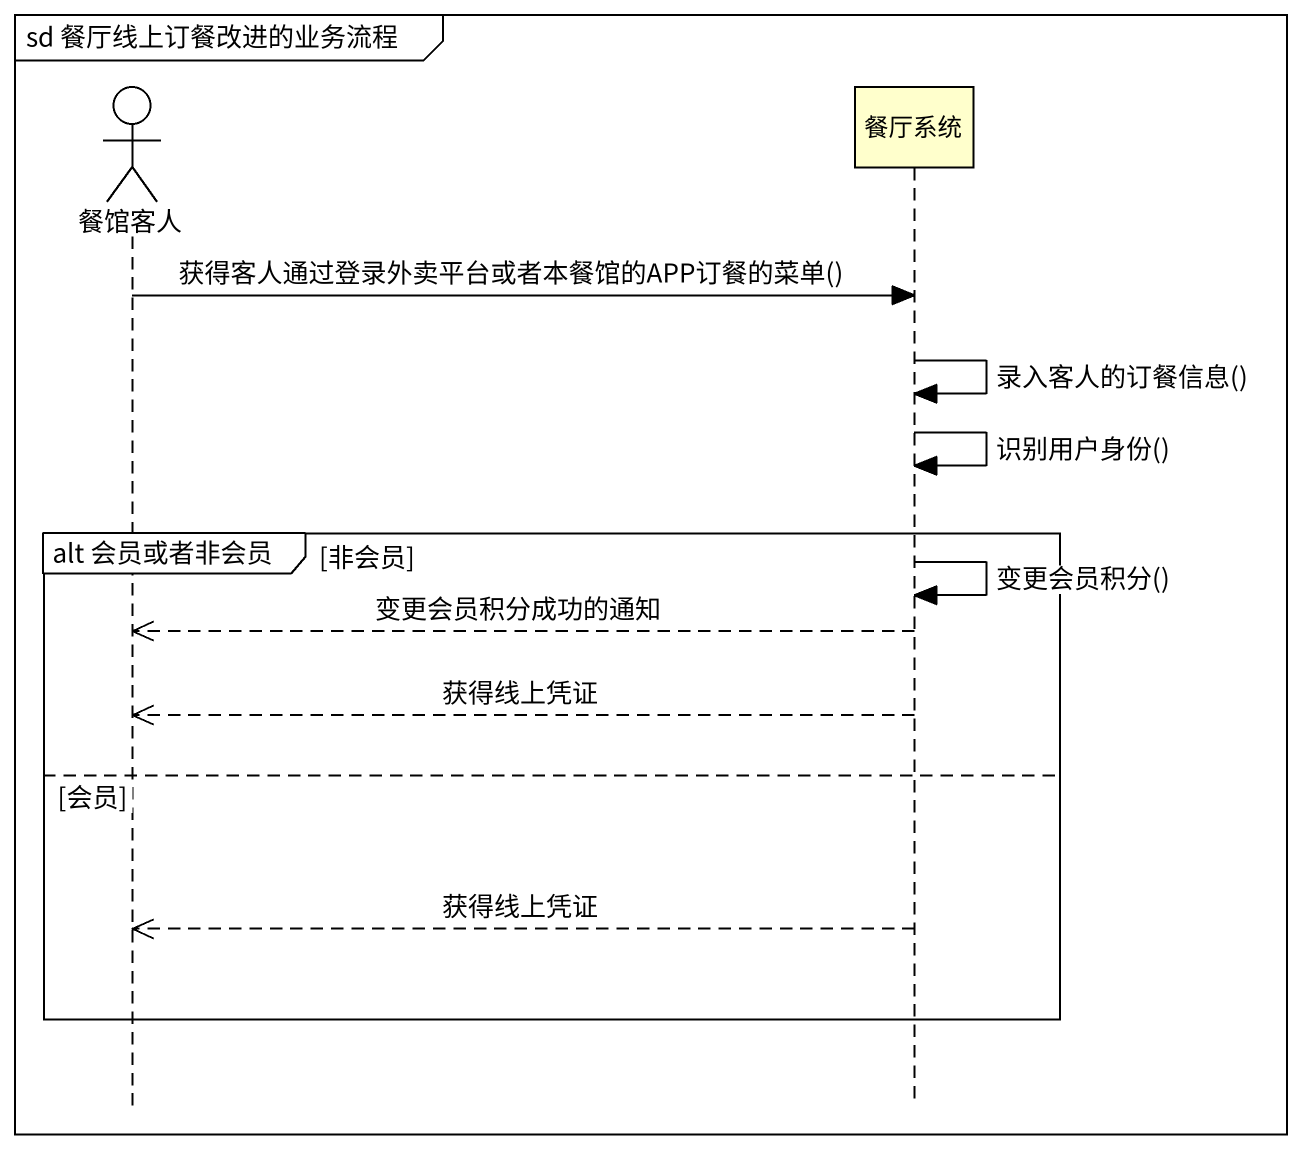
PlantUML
@startuml
mainframe sd 餐厅线上订餐改进的业务流程
hide footbox
actor 餐馆客人
participant 餐厅系统

餐馆客人 -> 餐厅系统 : 获得客人通过登录外卖平台或者本餐馆的APP订餐的菜单()
餐厅系统 -> 餐厅系统 : 录入客人的订餐信息()
餐厅系统 -> 餐厅系统 : 识别用户身份()
group alt 会员或者非会员 [非会员]
  餐厅系统 -> 餐厅系统 : 变更会员积分()
  餐厅系统 -->> 餐馆客人 : 变更会员积分成功的通知
  餐厅系统 -->> 餐馆客人 : 获得线上凭证
else 会员
  餐厅系统 -->> 餐馆客人 : 获得线上凭证
end
@enduml
